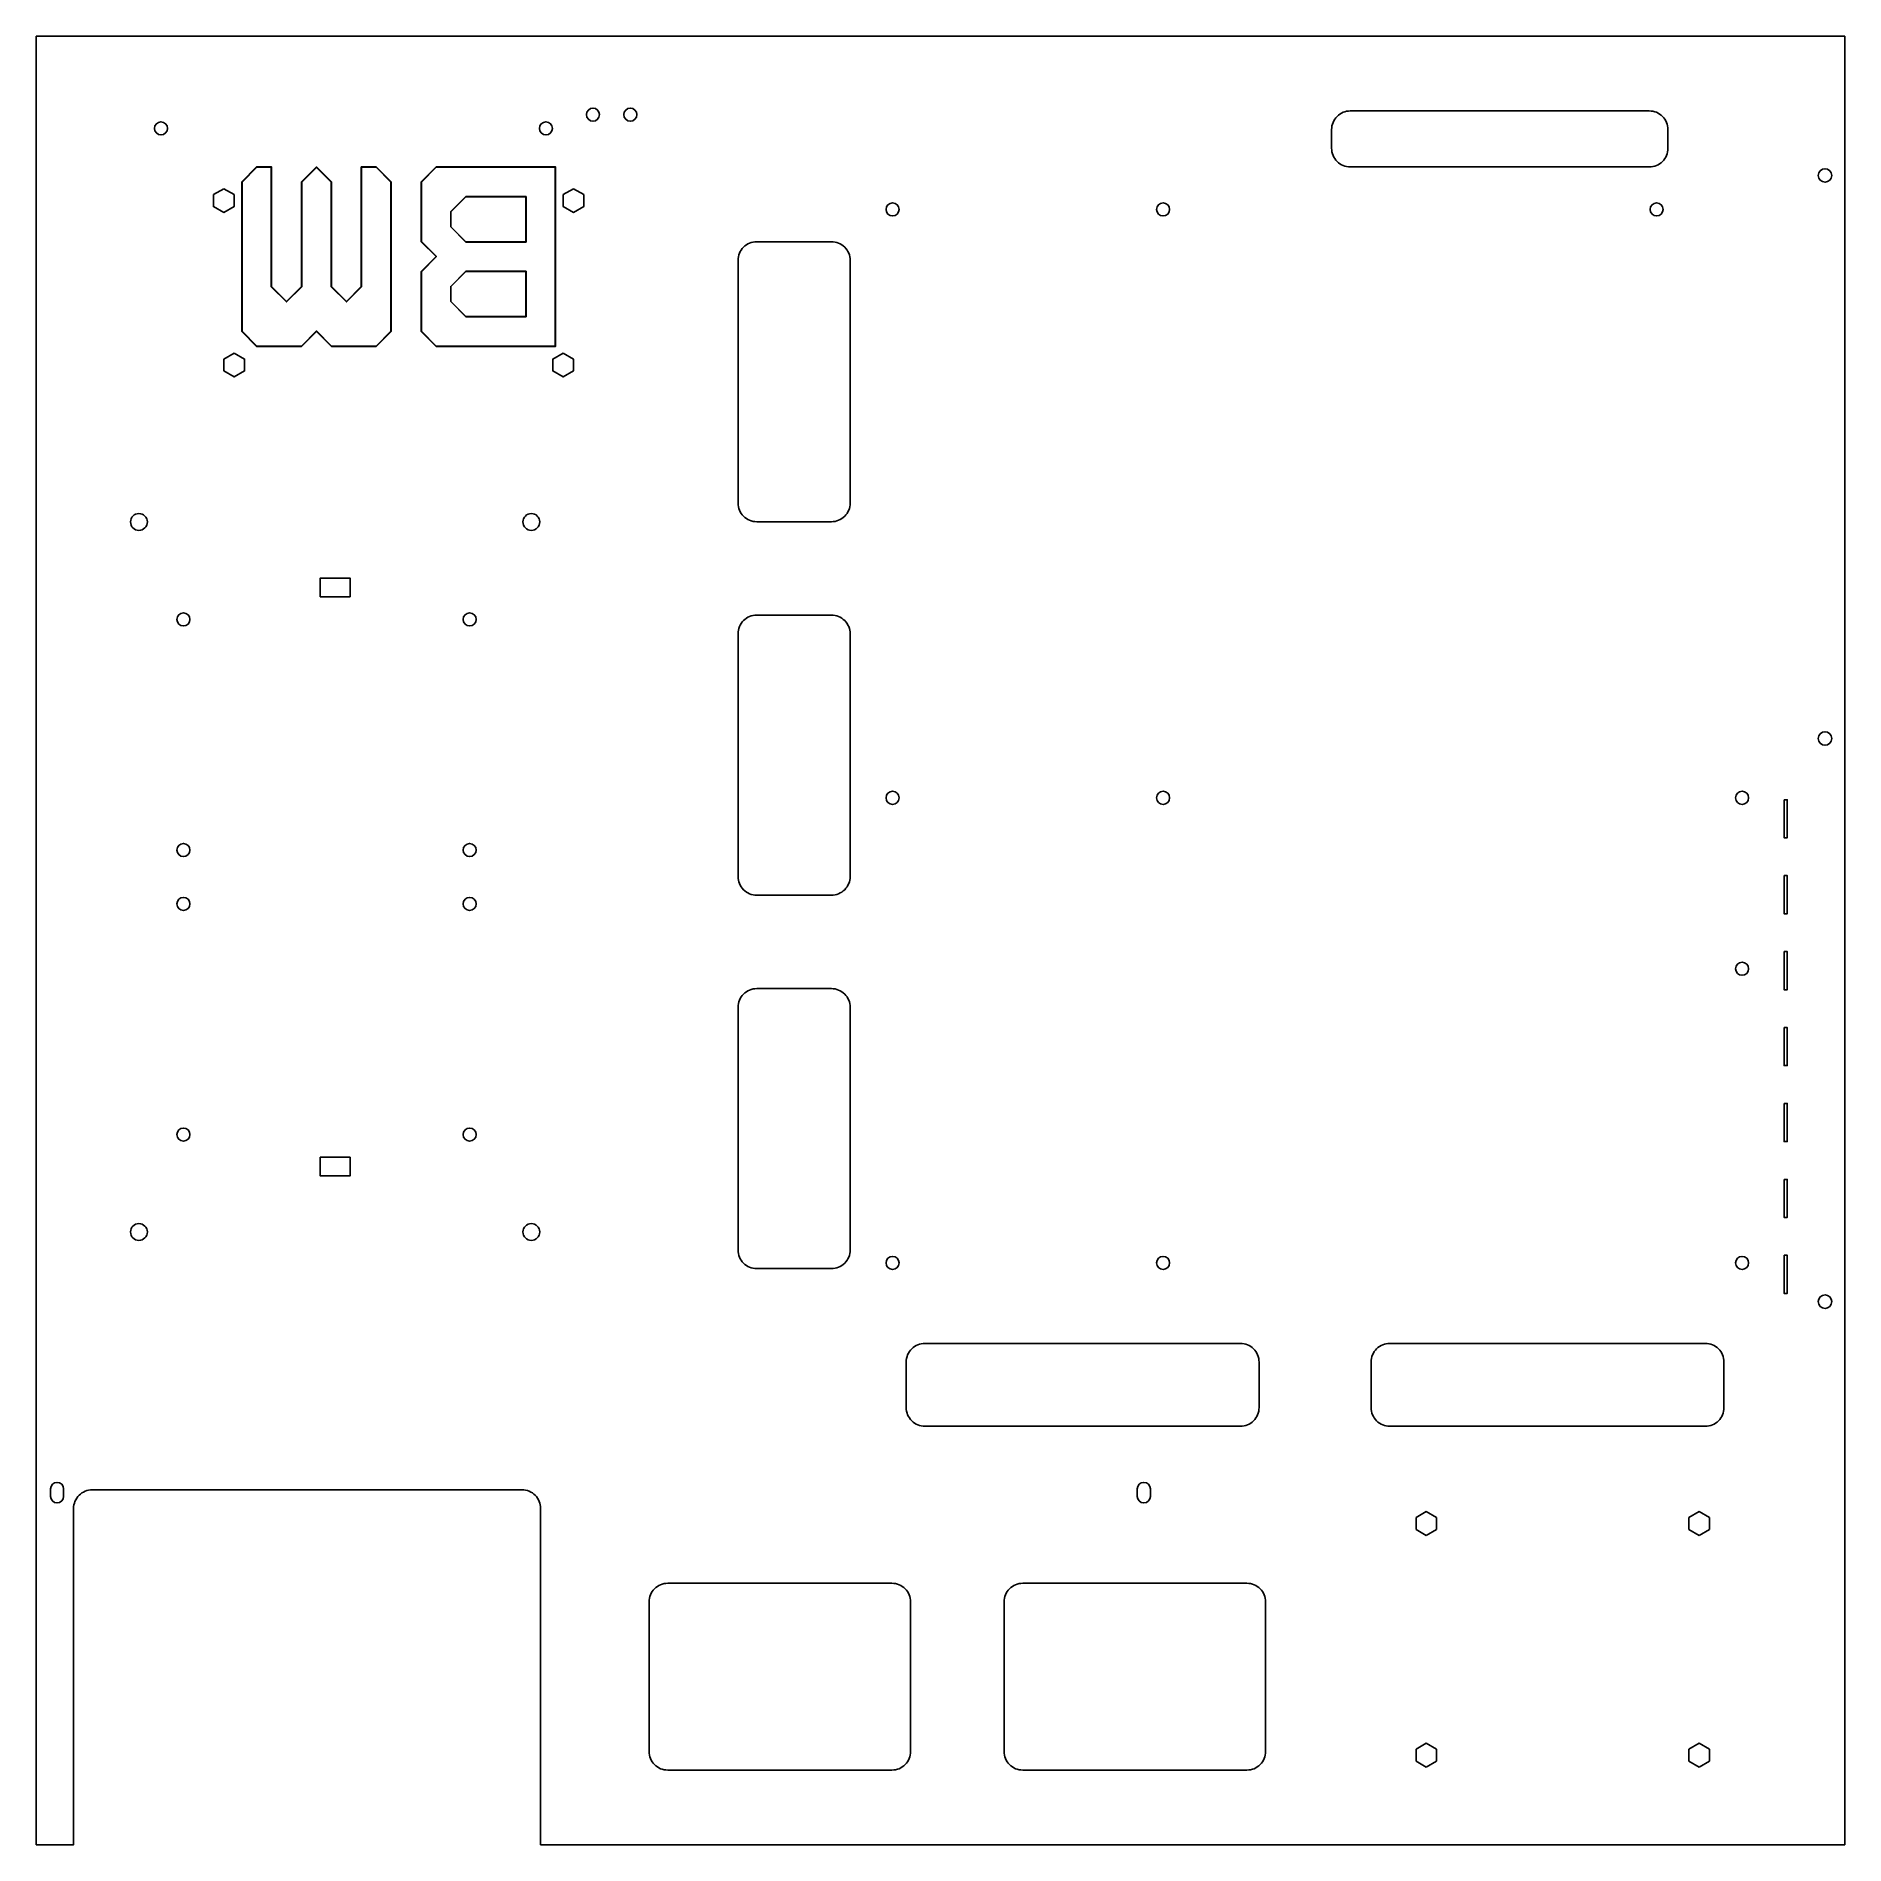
# Model space of a CAD drawing. Header units: millimetres. Extents: x -489 to -5, y 0 to 484.
import ezdxf

# ---------------------------------------------------------------- set-up
doc = ezdxf.new("R2010")
doc.units = ezdxf.units.MM
doc.layers.get('0').update_dxf_attribs({"linetype": 'CONTINUOUS'})

msp = doc.modelspace()

# ---------------------------------------------------------------- linework, layer by layer
for points in [[(-479, 90), (-479, 0), (-489, 0), (-489, 484), (-5, 484), (-5, 0), (-354, 0), (-354, 90, 0.414214), (-359, 95), (-474, 95, 0.414214)], [(-479, 90), (-479, 0), (-489, 0), (-489, 484), (-5, 484), (-5, 0), (-354, 0), (-354, 90, 0.414214), (-359, 95), (-474, 95, 0.414214)], [(-479, 90), (-479, 0), (-489, 0), (-489, 484), (-5, 484), (-5, 0), (-354, 0), (-354, 90, 0.414214), (-359, 95), (-474, 95, 0.414214)], [(-57.34, 464), (-137.34, 464, 0.414214), (-142.34, 459), (-142.34, 454, 0.414214), (-137.34, 449), (-57.34, 449, 0.414214), (-52.34, 454), (-52.34, 459, 0.414214)], [(-57.34, 464), (-137.34, 464, 0.414214), (-142.34, 459), (-142.34, 454, 0.414214), (-137.34, 449), (-57.34, 449, 0.414214), (-52.34, 454), (-52.34, 459, 0.414214)], [(-57.34, 464), (-137.34, 464, 0.414214), (-142.34, 459), (-142.34, 454, 0.414214), (-137.34, 449), (-57.34, 449, 0.414214), (-52.34, 454), (-52.34, 459, 0.414214)], [(-296.18, 354.07), (-276.18, 354.07, 0.414214), (-271.18, 359.07), (-271.18, 424, 0.414214), (-276.18, 429), (-296.18, 429, 0.414214), (-301.18, 424), (-301.18, 359.07, 0.414214)], [(-296.18, 354.07), (-276.18, 354.07, 0.414214), (-271.18, 359.07), (-271.18, 424, 0.414214), (-276.18, 429), (-296.18, 429, 0.414214), (-301.18, 424), (-301.18, 359.07, 0.414214)], [(-296.18, 354.07), (-276.18, 354.07, 0.414214), (-271.18, 359.07), (-271.18, 424, 0.414214), (-276.18, 429), (-296.18, 429, 0.414214), (-301.18, 424), (-301.18, 359.07, 0.414214)], [(-301.18, 324.07), (-301.18, 259.13, 0.414214), (-296.18, 254.13), (-276.18, 254.13, 0.414214), (-271.18, 259.13), (-271.18, 324.07, 0.414214), (-276.18, 329.07), (-296.18, 329.07, 0.414214)], [(-301.18, 324.07), (-301.18, 259.13, 0.414214), (-296.18, 254.13), (-276.18, 254.13, 0.414214), (-271.18, 259.13), (-271.18, 324.07, 0.414214), (-276.18, 329.07), (-296.18, 329.07, 0.414214)], [(-301.18, 324.07), (-301.18, 259.13, 0.414214), (-296.18, 254.13), (-276.18, 254.13, 0.414214), (-271.18, 259.13), (-271.18, 324.07, 0.414214), (-276.18, 329.07), (-296.18, 329.07, 0.414214)], [(-301.18, 224.13), (-301.18, 159.2, 0.414214), (-296.18, 154.2), (-276.18, 154.2, 0.414214), (-271.18, 159.2), (-271.18, 224.13, 0.414214), (-276.18, 229.13), (-296.18, 229.13, 0.414214)], [(-301.18, 224.13), (-301.18, 159.2, 0.414214), (-296.18, 154.2), (-276.18, 154.2, 0.414214), (-271.18, 159.2), (-271.18, 224.13, 0.414214), (-276.18, 229.13), (-296.18, 229.13, 0.414214)], [(-301.18, 224.13), (-301.18, 159.2, 0.414214), (-296.18, 154.2), (-276.18, 154.2, 0.414214), (-271.18, 159.2), (-271.18, 224.13, 0.414214), (-276.18, 229.13), (-296.18, 229.13, 0.414214)], [(-166.76, 134.2), (-251.18, 134.2, 0.414214), (-256.18, 129.2), (-256.18, 117, 0.414214), (-251.18, 112), (-166.76, 112, 0.414214), (-161.76, 117), (-161.76, 129.2, 0.414214)], [(-166.76, 134.2), (-251.18, 134.2, 0.414214), (-256.18, 129.2), (-256.18, 117, 0.414214), (-251.18, 112), (-166.76, 112, 0.414214), (-161.76, 117), (-161.76, 129.2, 0.414214)], [(-166.76, 134.2), (-251.18, 134.2, 0.414214), (-256.18, 129.2), (-256.18, 117, 0.414214), (-251.18, 112), (-166.76, 112, 0.414214), (-161.76, 117), (-161.76, 129.2, 0.414214)], [(-42.34, 134.2), (-126.76, 134.2, 0.414214), (-131.76, 129.2), (-131.76, 117, 0.414214), (-126.76, 112), (-42.34, 112, 0.414214), (-37.34, 117), (-37.34, 129.2, 0.414214)], [(-42.34, 134.2), (-126.76, 134.2, 0.414214), (-131.76, 129.2), (-131.76, 117, 0.414214), (-126.76, 112), (-42.34, 112, 0.414214), (-37.34, 117), (-37.34, 129.2, 0.414214)], [(-42.34, 134.2), (-126.76, 134.2, 0.414214), (-131.76, 129.2), (-131.76, 117, 0.414214), (-126.76, 112), (-42.34, 112, 0.414214), (-37.34, 117), (-37.34, 129.2, 0.414214)], [(-481.66, 93.25), (-481.66, 95.25, 1), (-485.16, 95.25), (-485.16, 93.25, 1)], [(-481.66, 93.25), (-481.66, 95.25, 1), (-485.16, 95.25), (-485.16, 93.25, 1)], [(-481.66, 93.25), (-481.66, 95.25, 1), (-485.16, 95.25), (-485.16, 93.25, 1)], [(-190.84, 93.25), (-190.84, 95.25, 1), (-194.34, 95.25), (-194.34, 93.25, 1)], [(-190.84, 93.25), (-190.84, 95.25, 1), (-194.34, 95.25), (-194.34, 93.25, 1)], [(-190.84, 93.25), (-190.84, 95.25, 1), (-194.34, 95.25), (-194.34, 93.25, 1)], [(-325, 65), (-325, 25, 0.414214), (-320, 20), (-260, 20, 0.414214), (-255, 25), (-255, 65, 0.414214), (-260, 70), (-320, 70, 0.414214)], [(-325, 65), (-325, 25, 0.414214), (-320, 20), (-260, 20, 0.414214), (-255, 25), (-255, 65, 0.414214), (-260, 70), (-320, 70, 0.414214)], [(-325, 65), (-325, 25, 0.414214), (-320, 20), (-260, 20, 0.414214), (-255, 25), (-255, 65, 0.414214), (-260, 70), (-320, 70, 0.414214)], [(-230, 65), (-230, 25, 0.414214), (-225, 20), (-165, 20, 0.414214), (-160, 25), (-160, 65, 0.414214), (-165, 70), (-225, 70, 0.414214)], [(-230, 65), (-230, 25, 0.414214), (-225, 20), (-165, 20, 0.414214), (-160, 25), (-160, 65, 0.414214), (-165, 70), (-225, 70, 0.414214)], [(-230, 65), (-230, 25, 0.414214), (-225, 20), (-165, 20, 0.414214), (-160, 25), (-160, 65, 0.414214), (-165, 70), (-225, 70, 0.414214)]]:
    msp.add_lwpolyline(points, format="xyb", close=True)
for points in [[(-430, 449), (-434, 445), (-434, 405), (-430, 401), (-418, 401), (-414, 405), (-410, 401), (-398, 401), (-394, 405), (-394, 445), (-398, 449), (-402, 449), (-402, 417), (-406, 413), (-410, 417), (-410, 445), (-414, 449), (-418, 445), (-418, 417), (-422, 413), (-426, 417), (-426, 449)], [(-430, 449), (-434, 445), (-434, 405), (-430, 401), (-418, 401), (-414, 405), (-410, 401), (-398, 401), (-394, 405), (-394, 445), (-398, 449), (-402, 449), (-402, 417), (-406, 413), (-410, 417), (-410, 445), (-414, 449), (-418, 445), (-418, 417), (-422, 413), (-426, 417), (-426, 449)], [(-430, 449), (-434, 445), (-434, 405), (-430, 401), (-418, 401), (-414, 405), (-410, 401), (-398, 401), (-394, 405), (-394, 445), (-398, 449), (-402, 449), (-402, 417), (-406, 413), (-410, 417), (-410, 445), (-414, 449), (-418, 445), (-418, 417), (-422, 413), (-426, 417), (-426, 449)], [(-409.96, 401.08), (-398.04, 401.08), (-394.09, 405.04), (-394.09, 444.96), (-398.04, 448.91), (-401.91, 448.91), (-401.91, 416.96), (-406, 412.88), (-410.08, 416.96), (-410.08, 444.96), (-414, 448.88), (-417.92, 444.96), (-417.92, 416.96), (-422, 412.88), (-426.08, 416.96), (-426.08, 448.91), (-429.96, 448.91), (-433.92, 444.96), (-433.92, 405.04), (-429.96, 401.08), (-418.04, 401.08), (-414, 405.12)], [(-382, 449), (-386, 445), (-386, 429), (-382, 425), (-386, 421), (-386, 405), (-382, 401), (-350, 401), (-350, 449)], [(-382, 449), (-386, 445), (-386, 429), (-382, 425), (-386, 421), (-386, 405), (-382, 401), (-350, 401), (-350, 449)], [(-382, 449), (-386, 445), (-386, 429), (-382, 425), (-386, 421), (-386, 405), (-382, 401), (-350, 401), (-350, 449)], [(-385.91, 405.04), (-381.96, 401.08), (-350.08, 401.08), (-350.08, 448.91), (-381.96, 448.91), (-385.91, 444.96), (-385.91, 429.04), (-381.88, 425), (-385.91, 420.96)], [(-438.8, 443.18), (-441.55, 441.59), (-441.55, 438.41), (-438.8, 436.82), (-436.05, 438.41), (-436.05, 441.59)], [(-438.8, 443.18), (-441.55, 441.59), (-441.55, 438.41), (-438.8, 436.82), (-436.05, 438.41), (-436.05, 441.59)], [(-438.8, 443.18), (-441.55, 441.59), (-441.55, 438.41), (-438.8, 436.82), (-436.05, 438.41), (-436.05, 441.59)], [(-378.08, 432.96), (-378.08, 437.04), (-374.04, 441.08), (-357.91, 441.08), (-357.91, 428.91), (-374.04, 428.91)], [(-358, 441), (-358, 429), (-374, 429), (-378, 433), (-378, 437), (-374, 441)], [(-345.2, 443.18), (-347.95, 441.59), (-347.95, 438.41), (-345.2, 436.82), (-342.45, 438.41), (-342.45, 441.59)], [(-345.2, 443.18), (-347.95, 441.59), (-347.95, 438.41), (-345.2, 436.82), (-342.45, 438.41), (-342.45, 441.59)], [(-345.2, 443.18), (-347.95, 441.59), (-347.95, 438.41), (-345.2, 436.82), (-342.45, 438.41), (-342.45, 441.59)], [(-378.08, 412.96), (-378.08, 417.04), (-374.04, 421.08), (-357.91, 421.08), (-357.91, 408.92), (-374.04, 408.92)], [(-378, 417), (-374, 421), (-358, 421), (-358, 409), (-374, 409), (-378, 413)], [(-436, 399.18), (-438.75, 397.59), (-438.75, 394.41), (-436, 392.82), (-433.25, 394.41), (-433.25, 397.59)], [(-436, 399.18), (-438.75, 397.59), (-438.75, 394.41), (-436, 392.82), (-433.25, 394.41), (-433.25, 397.59)], [(-436, 399.18), (-438.75, 397.59), (-438.75, 394.41), (-436, 392.82), (-433.25, 394.41), (-433.25, 397.59)], [(-348, 399.18), (-350.75, 397.59), (-350.75, 394.41), (-348, 392.82), (-345.25, 394.41), (-345.25, 397.59)], [(-348, 399.18), (-350.75, 397.59), (-350.75, 394.41), (-348, 392.82), (-345.25, 394.41), (-345.25, 397.59)], [(-348, 399.18), (-350.75, 397.59), (-350.75, 394.41), (-348, 392.82), (-345.25, 394.41), (-345.25, 397.59)], [(-413, 334), (-405, 334), (-405, 339), (-413, 339)], [(-413, 334), (-405, 334), (-405, 339), (-413, 339)], [(-413, 334), (-405, 334), (-405, 339), (-413, 339)], [(-21.25, 279.67), (-21.25, 269.48), (-20.39, 269.48), (-20.39, 279.67)], [(-21.25, 279.67), (-21.25, 269.48), (-20.39, 269.48), (-20.39, 279.67)], [(-21.25, 279.67), (-21.25, 269.48), (-20.39, 269.48), (-20.39, 279.67)], [(-21.25, 259.35), (-21.25, 249.16), (-20.39, 249.16), (-20.39, 259.35)], [(-21.25, 259.35), (-21.25, 249.16), (-20.39, 249.16), (-20.39, 259.35)], [(-21.25, 259.35), (-21.25, 249.16), (-20.39, 249.16), (-20.39, 259.35)], [(-21.25, 239.03), (-21.25, 228.84), (-20.39, 228.84), (-20.39, 239.03)], [(-21.25, 239.03), (-21.25, 228.84), (-20.39, 228.84), (-20.39, 239.03)], [(-21.25, 239.03), (-21.25, 228.84), (-20.39, 228.84), (-20.39, 239.03)], [(-21.25, 218.71), (-21.25, 208.52), (-20.39, 208.52), (-20.39, 218.71)], [(-21.25, 218.71), (-21.25, 208.52), (-20.39, 208.52), (-20.39, 218.71)], [(-21.25, 218.71), (-21.25, 208.52), (-20.39, 208.52), (-20.39, 218.71)], [(-21.25, 198.39), (-21.25, 188.2), (-20.39, 188.2), (-20.39, 198.39)], [(-21.25, 198.39), (-21.25, 188.2), (-20.39, 188.2), (-20.39, 198.39)], [(-21.25, 198.39), (-21.25, 188.2), (-20.39, 188.2), (-20.39, 198.39)], [(-413, 184), (-413, 179), (-405, 179), (-405, 184)], [(-413, 184), (-413, 179), (-405, 179), (-405, 184)], [(-413, 184), (-413, 179), (-405, 179), (-405, 184)], [(-21.25, 178.07), (-21.25, 167.88), (-20.39, 167.88), (-20.39, 178.07)], [(-21.25, 178.07), (-21.25, 167.88), (-20.39, 167.88), (-20.39, 178.07)], [(-21.25, 178.07), (-21.25, 167.88), (-20.39, 167.88), (-20.39, 178.07)], [(-21.25, 157.75), (-21.25, 147.56), (-20.39, 147.56), (-20.39, 157.75)], [(-21.25, 157.75), (-21.25, 147.56), (-20.39, 147.56), (-20.39, 157.75)], [(-21.25, 157.75), (-21.25, 147.56), (-20.39, 147.56), (-20.39, 157.75)], [(-117, 82.82), (-114.25, 84.41), (-114.25, 87.59), (-117, 89.18), (-119.75, 87.59), (-119.75, 84.41)], [(-117, 82.82), (-114.25, 84.41), (-114.25, 87.59), (-117, 89.18), (-119.75, 87.59), (-119.75, 84.41)], [(-117, 82.82), (-114.25, 84.41), (-114.25, 87.59), (-117, 89.18), (-119.75, 87.59), (-119.75, 84.41)], [(-44, 82.82), (-41.25, 84.41), (-41.25, 87.59), (-44, 89.18), (-46.75, 87.59), (-46.75, 84.41)], [(-44, 82.82), (-41.25, 84.41), (-41.25, 87.59), (-44, 89.18), (-46.75, 87.59), (-46.75, 84.41)], [(-44, 82.82), (-41.25, 84.41), (-41.25, 87.59), (-44, 89.18), (-46.75, 87.59), (-46.75, 84.41)], [(-117, 20.82), (-114.25, 22.41), (-114.25, 25.59), (-117, 27.18), (-119.75, 25.59), (-119.75, 22.41)], [(-117, 20.82), (-114.25, 22.41), (-114.25, 25.59), (-117, 27.18), (-119.75, 25.59), (-119.75, 22.41)], [(-117, 20.82), (-114.25, 22.41), (-114.25, 25.59), (-117, 27.18), (-119.75, 25.59), (-119.75, 22.41)], [(-44, 20.82), (-41.25, 22.41), (-41.25, 25.59), (-44, 27.18), (-46.75, 25.59), (-46.75, 22.41)], [(-44, 20.82), (-41.25, 22.41), (-41.25, 25.59), (-44, 27.18), (-46.75, 25.59), (-46.75, 22.41)], [(-44, 20.82), (-41.25, 22.41), (-41.25, 25.59), (-44, 27.18), (-46.75, 25.59), (-46.75, 22.41)]]:
    msp.add_lwpolyline(points, close=True)
for centre, radius in [((-340, 463), 1.75), ((-340, 463), 1.75), ((-340, 463), 1.75), ((-330, 463), 1.75), ((-330, 463), 1.75), ((-330, 463), 1.75), ((-455.6, 459.33), 1.75), ((-455.6, 459.33), 1.75), ((-455.6, 459.33), 1.75), ((-352.6, 459.33), 1.75), ((-352.6, 459.33), 1.75), ((-352.6, 459.33), 1.75), ((-10.3, 446.73), 1.8), ((-10.3, 446.73), 1.8), ((-10.3, 446.73), 1.8), ((-259.83, 437.65), 1.75), ((-259.83, 437.65), 1.75), ((-259.83, 437.65), 1.75), ((-187.44, 437.65), 1.75), ((-187.44, 437.65), 1.75), ((-187.44, 437.65), 1.75), ((-55.36, 437.65), 1.75), ((-55.36, 437.65), 1.75), ((-55.36, 437.65), 1.75), ((-461.5, 354), 2.25), ((-461.5, 354), 2.25), ((-461.5, 354), 2.25), ((-356.5, 354), 2.25), ((-356.5, 354), 2.25), ((-356.5, 354), 2.25), ((-449.6, 327.93), 1.75), ((-449.6, 327.93), 1.75), ((-449.6, 327.93), 1.75), ((-373, 327.93), 1.75), ((-373, 327.93), 1.75), ((-373, 327.93), 1.75), ((-10.3, 296.05), 1.8), ((-10.3, 296.05), 1.8), ((-10.3, 296.05), 1.8), ((-259.83, 280.17), 1.75), ((-259.83, 280.17), 1.75), ((-259.83, 280.17), 1.75), ((-187.44, 280.17), 1.75), ((-187.44, 280.17), 1.75), ((-187.44, 280.17), 1.75), ((-32.5, 280.17), 1.75), ((-32.5, 280.17), 1.75), ((-32.5, 280.17), 1.75), ((-449.6, 266.21), 1.75), ((-449.6, 266.21), 1.75), ((-449.6, 266.21), 1.75), ((-373, 266.21), 1.75), ((-373, 266.21), 1.75), ((-373, 266.21), 1.75), ((-449.6, 251.78), 1.75), ((-449.6, 251.78), 1.75), ((-449.6, 251.78), 1.75), ((-373, 251.78), 1.75), ((-373, 251.78), 1.75), ((-373, 251.78), 1.75), ((-32.5, 234.45), 1.75), ((-32.5, 234.45), 1.75), ((-32.5, 234.45), 1.75), ((-449.6, 190.06), 1.75), ((-449.6, 190.06), 1.75), ((-449.6, 190.06), 1.75), ((-373, 190.06), 1.75), ((-373, 190.06), 1.75), ((-373, 190.06), 1.75), ((-461.5, 164), 2.25), ((-461.5, 164), 2.25), ((-461.5, 164), 2.25), ((-356.5, 164), 2.25), ((-356.5, 164), 2.25), ((-356.5, 164), 2.25), ((-259.83, 155.71), 1.75), ((-259.83, 155.71), 1.75), ((-259.83, 155.71), 1.75), ((-187.44, 155.71), 1.75), ((-187.44, 155.71), 1.75), ((-187.44, 155.71), 1.75), ((-32.5, 155.71), 1.75), ((-32.5, 155.71), 1.75), ((-32.5, 155.71), 1.75), ((-10.3, 145.36), 1.8), ((-10.3, 145.36), 1.8), ((-10.3, 145.36), 1.8)]:
    msp.add_circle(centre, radius)

doc.saveas('drawing.dxf')
